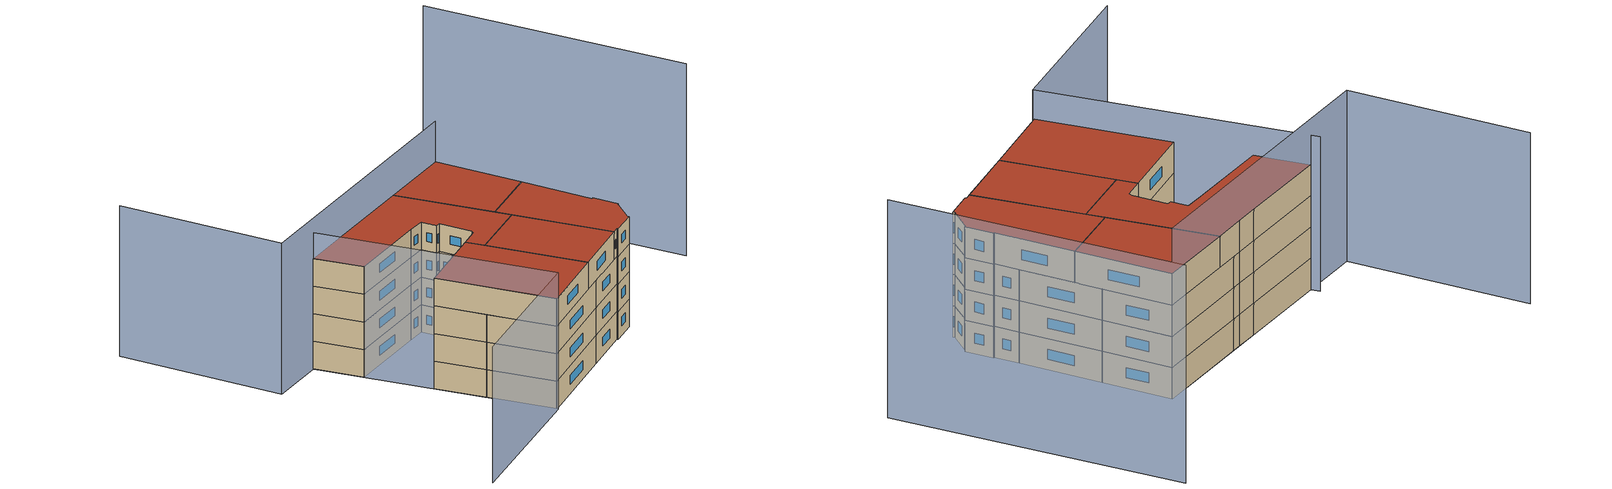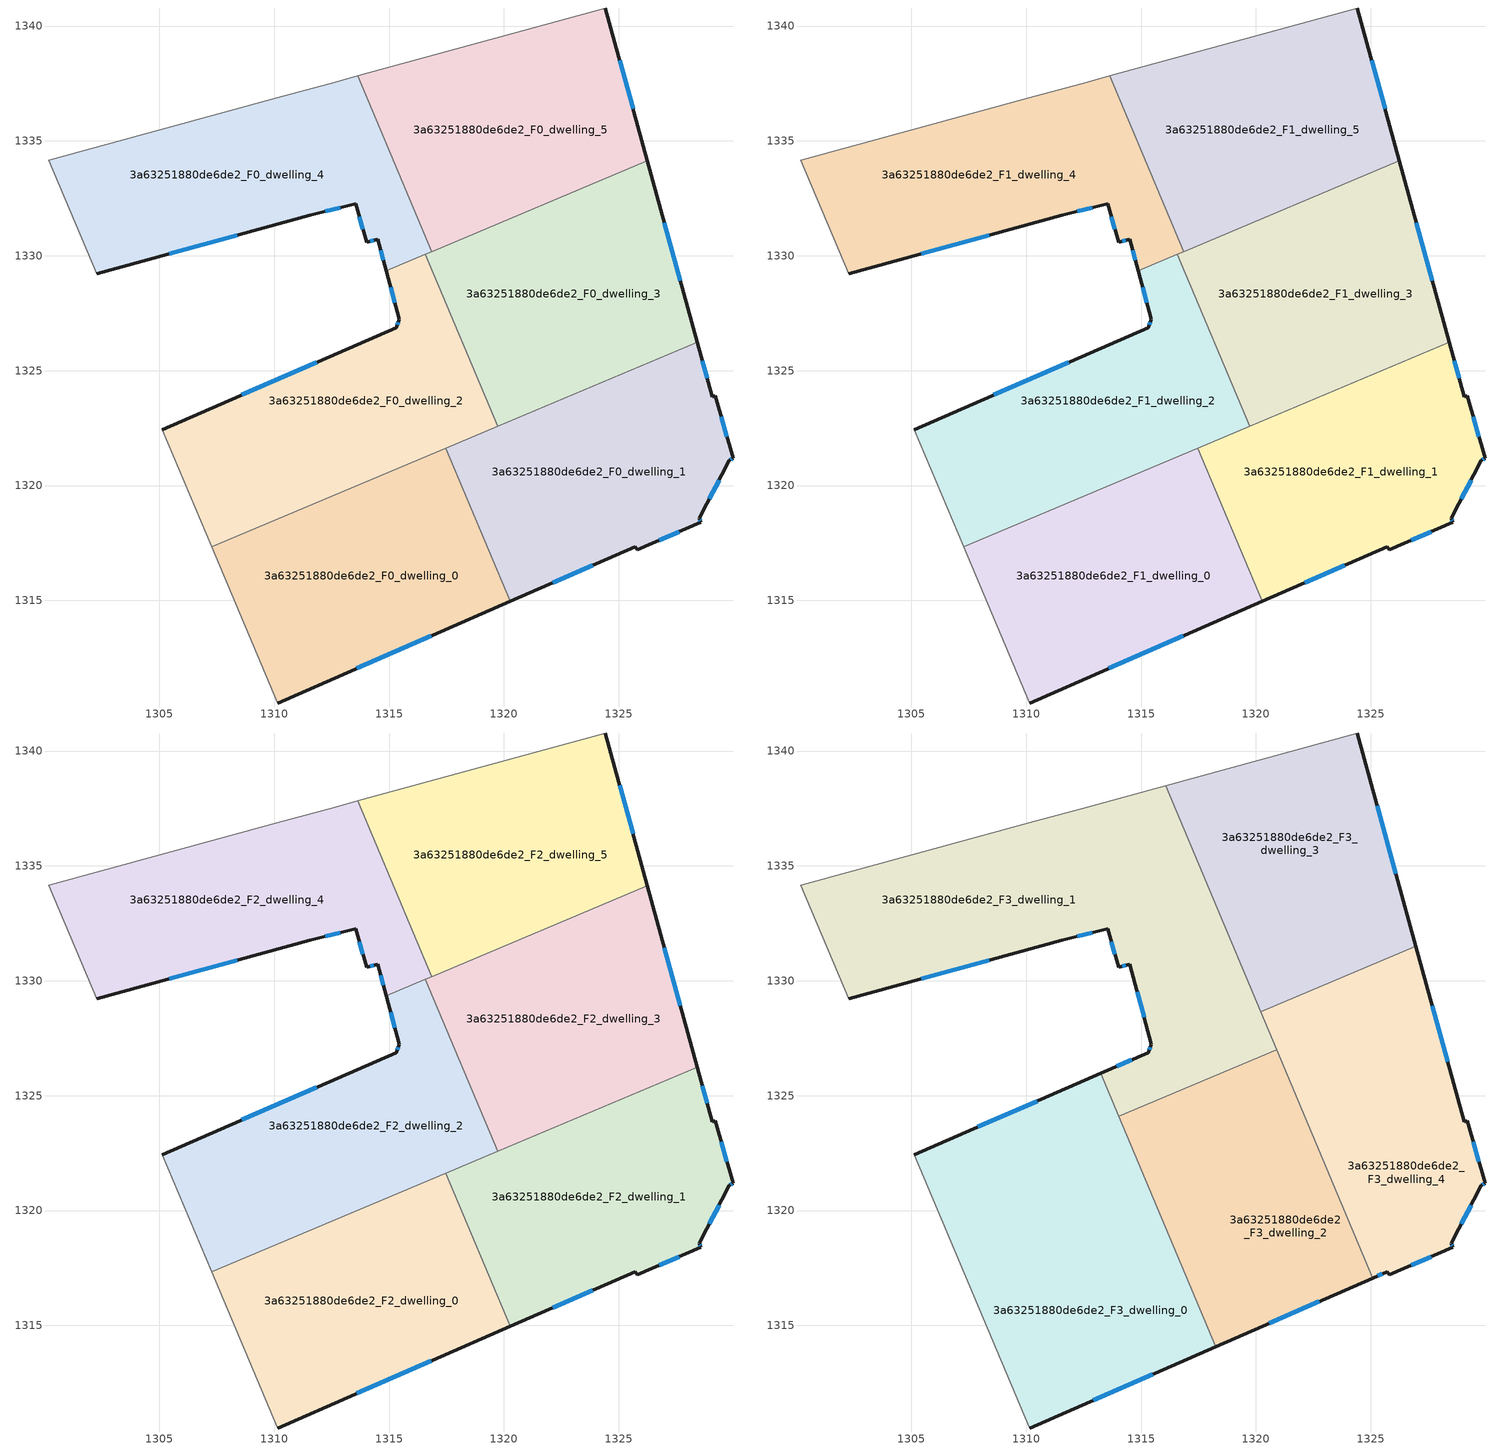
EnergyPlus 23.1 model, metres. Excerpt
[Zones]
3a63251880de6de2_F0_dwelling_0
 floor ground (EU_floor_Construction): 1317.46,1321.62 1320.27,1314.96 1310.15,1310.53 1310.12,1310.57 1307.28,1317.33 z0
 wall outside (EU_wall_Construction): 1310.15,1310.53 1320.27,1314.96 z0:3
 wall to 3a63251880de6de2_F0_dwelling_1 (EU_wall_Construction): 1320.27,1314.96 1317.46,1321.62 z0:3
 wall adiabatic (EU_wall_Construction): 1307.28,1317.33 1310.12,1310.57 1310.15,1310.53 z0:3
 wall to 3a63251880de6de2_F0_dwelling_2 (EU_wall_Construction): 1317.46,1321.62 1307.28,1317.33 z0:3
 window (EU_Window_Construction): 1313.59,1312.04 1316.83,1313.45 z1.02:1.98
3a63251880de6de2_F0_dwelling_1
 floor ground (EU_floor_Construction): 1328.41,1326.23 1329.06,1323.87 1329.19,1323.91 1329.97,1321.19 1329.81,1321.09 1328.5,1318.57 1328.57,1318.4 1325.81,1317.21 1325.71,1317.33 1320.27,1314.96 1317.46,1321.62 z0
 wall outside (EU_wall_Construction): 1320.27,1314.96 1325.71,1317.33 1325.81,1317.21 1328.57,1318.4 1328.5,1318.57 1329.81,1321.09 1329.97,1321.19 1329.19,1323.91 1329.06,1323.87 1328.41,1326.23 z0:3
 wall to 3a63251880de6de2_F0_dwelling_3 (EU_wall_Construction): 1328.41,1326.23 1319.73,1322.58 z0:3
 wall to 3a63251880de6de2_F0_dwelling_2 (EU_wall_Construction): 1319.73,1322.58 1317.46,1321.62 z0:3
 window (EU_Window_Construction): 1328.55,1318.46 1328.52,1318.52 / 1326.75,1317.62 1327.63,1318 / 1322.12,1315.76 1323.86,1316.52 / 1328.84,1324.67 1328.63,1325.43 / 1329.71,1322.12 1329.46,1322.99 / 1329.87,1321.13 1329.92,1321.16 / 1328.95,1319.43 1329.36,1320.24 z1.02:1.98
3a63251880de6de2_F0_dwelling_2
 floor ground (EU_floor_Construction): 1316.58,1330.06 1319.73,1322.58 1307.28,1317.33 1305.13,1322.44 1315.3,1326.86 1315.45,1327.23 1314.88,1329.34 z0
 wall outside (EU_wall_Construction): 1314.88,1329.34 1315.45,1327.23 1315.3,1326.86 1305.13,1322.44 z0:3
 wall to 3a63251880de6de2_F0_dwelling_3 (EU_wall_Construction): 1319.73,1322.58 1316.58,1330.06 z0:3
 wall adiabatic (EU_wall_Construction): 1305.13,1322.44 1307.28,1317.33 z0:3
 wall to 3a63251880de6de2_F0_dwelling_4 (EU_wall_Construction): 1316.58,1330.06 1314.88,1329.34 z0:3
 window (EU_Window_Construction): 1311.84,1325.36 1308.59,1323.94 / 1315.4,1327.1 1315.35,1326.99 / 1315.07,1328.62 1315.25,1327.95 z1.02:1.98
3a63251880de6de2_F0_dwelling_3
 floor ground (EU_floor_Construction): 1326.24,1334.13 1328.41,1326.23 1319.73,1322.58 1316.58,1330.06 z0
 wall outside (EU_wall_Construction): 1328.41,1326.23 1326.24,1334.13 z0:3
 wall to 3a63251880de6de2_F0_dwelling_5 (EU_wall_Construction): 1326.24,1334.13 1316.86,1330.18 z0:3
 wall to 3a63251880de6de2_F0_dwelling_4 (EU_wall_Construction): 1316.86,1330.18 1316.58,1330.06 z0:3
 window (EU_Window_Construction): 1327.67,1328.92 1326.98,1331.44 z1.02:1.98
3a63251880de6de2_F0_dwelling_4
 floor ground (EU_floor_Construction): 1313.64,1337.83 1316.86,1330.18 1314.88,1329.34 1314.51,1330.72 1314.02,1330.59 1313.55,1332.27 1311.54,1331.76 1302.26,1329.23 1300.19,1334.15 1310.14,1336.87 1312.66,1337.56 z0
 wall outside (EU_wall_Construction): 1302.26,1329.23 1311.54,1331.76 1313.55,1332.27 1314.02,1330.59 1314.51,1330.72 1314.88,1329.34 z0:3
 wall adiabatic (EU_wall_Construction): 1313.64,1337.83 1312.66,1337.56 1310.14,1336.87 1300.19,1334.15 1302.26,1329.23 z0:3
 wall to 3a63251880de6de2_F0_dwelling_5 (EU_wall_Construction): 1316.86,1330.18 1313.64,1337.83 z0:3
 window (EU_Window_Construction): 1305.42,1330.09 1308.38,1330.9 / 1314.63,1330.25 1314.75,1329.81 / 1314.19,1330.64 1314.34,1330.68 / 1313.71,1331.7 1313.86,1331.16 / 1312.22,1331.93 1312.87,1332.1 z1.02:1.98
3a63251880de6de2_F0_dwelling_5
 floor ground (EU_floor_Construction): 1324.41,1340.79 1326.24,1334.13 1316.86,1330.18 1313.64,1337.83 z0
 wall outside (EU_wall_Construction): 1326.24,1334.13 1324.41,1340.79 z0:3
 wall adiabatic (EU_wall_Construction): 1324.41,1340.79 1313.64,1337.83 z0:3
 window (EU_Window_Construction): 1325.62,1336.39 1325.04,1338.52 z1.02:1.98
3a63251880de6de2_F1_dwelling_0
 floor to 3a63251880de6de2_F0_dwelling_0 (EU_floor_Construction): 1317.46,1321.62 1320.27,1314.96 1310.15,1310.53 1310.12,1310.57 1307.28,1317.33 z3
 wall outside (EU_wall_Construction): 1310.15,1310.53 1320.27,1314.96 z3:6
 wall to 3a63251880de6de2_F1_dwelling_1 (EU_wall_Construction): 1320.27,1314.96 1317.46,1321.62 z3:6
 wall adiabatic (EU_wall_Construction): 1307.28,1317.33 1310.12,1310.57 1310.15,1310.53 z3:6
 wall to 3a63251880de6de2_F1_dwelling_2 (EU_wall_Construction): 1317.46,1321.62 1307.28,1317.33 z3:6
 window (EU_Window_Construction): 1313.59,1312.04 1316.83,1313.45 z4.02:4.98
3a63251880de6de2_F1_dwelling_1
 floor to 3a63251880de6de2_F0_dwelling_1 (EU_floor_Construction): 1328.41,1326.23 1329.06,1323.87 1329.19,1323.91 1329.97,1321.19 1329.81,1321.09 1328.5,1318.57 1328.57,1318.4 1325.81,1317.21 1325.71,1317.33 1320.27,1314.96 1317.46,1321.62 z3
 wall outside (EU_wall_Construction): 1320.27,1314.96 1325.71,1317.33 1325.81,1317.21 1328.57,1318.4 1328.5,1318.57 1329.81,1321.09 1329.97,1321.19 1329.19,1323.91 1329.06,1323.87 1328.41,1326.23 z3:6
 wall to 3a63251880de6de2_F1_dwelling_3 (EU_wall_Construction): 1328.41,1326.23 1319.73,1322.58 z3:6
 wall to 3a63251880de6de2_F1_dwelling_2 (EU_wall_Construction): 1319.73,1322.58 1317.46,1321.62 z3:6
 window (EU_Window_Construction): 1328.55,1318.46 1328.52,1318.52 / 1326.75,1317.62 1327.63,1318 / 1322.12,1315.76 1323.86,1316.52 / 1328.84,1324.67 1328.63,1325.43 / 1329.71,1322.12 1329.46,1322.99 / 1329.87,1321.13 1329.92,1321.16 / 1328.95,1319.43 1329.36,1320.24 z4.02:4.98
3a63251880de6de2_F1_dwelling_2
 floor to 3a63251880de6de2_F0_dwelling_2 (EU_floor_Construction): 1316.58,1330.06 1319.73,1322.58 1307.28,1317.33 1305.13,1322.44 1315.3,1326.86 1315.45,1327.23 1314.88,1329.34 z3
 wall outside (EU_wall_Construction): 1314.88,1329.34 1315.45,1327.23 1315.3,1326.86 1305.13,1322.44 z3:6
 wall to 3a63251880de6de2_F1_dwelling_3 (EU_wall_Construction): 1319.73,1322.58 1316.58,1330.06 z3:6
 wall adiabatic (EU_wall_Construction): 1305.13,1322.44 1307.28,1317.33 z3:6
 wall to 3a63251880de6de2_F1_dwelling_4 (EU_wall_Construction): 1316.58,1330.06 1314.88,1329.34 z3:6
 window (EU_Window_Construction): 1311.84,1325.36 1308.59,1323.94 / 1315.4,1327.1 1315.35,1326.99 / 1315.07,1328.62 1315.25,1327.95 z4.02:4.98
3a63251880de6de2_F1_dwelling_3
 floor to 3a63251880de6de2_F0_dwelling_3 (EU_floor_Construction): 1326.24,1334.13 1328.41,1326.23 1319.73,1322.58 1316.58,1330.06 z3
 wall outside (EU_wall_Construction): 1328.41,1326.23 1326.24,1334.13 z3:6
 wall to 3a63251880de6de2_F1_dwelling_5 (EU_wall_Construction): 1326.24,1334.13 1316.86,1330.18 z3:6
 wall to 3a63251880de6de2_F1_dwelling_4 (EU_wall_Construction): 1316.86,1330.18 1316.58,1330.06 z3:6
 window (EU_Window_Construction): 1327.67,1328.92 1326.98,1331.44 z4.02:4.98
3a63251880de6de2_F1_dwelling_4
 floor to 3a63251880de6de2_F0_dwelling_4 (EU_floor_Construction): 1313.64,1337.83 1316.86,1330.18 1314.88,1329.34 1314.51,1330.72 1314.02,1330.59 1313.55,1332.27 1311.54,1331.76 1302.26,1329.23 1300.19,1334.15 1310.14,1336.87 1312.66,1337.56 z3
 wall outside (EU_wall_Construction): 1302.26,1329.23 1311.54,1331.76 1313.55,1332.27 1314.02,1330.59 1314.51,1330.72 1314.88,1329.34 z3:6
 wall adiabatic (EU_wall_Construction): 1313.64,1337.83 1312.66,1337.56 1310.14,1336.87 1300.19,1334.15 1302.26,1329.23 z3:6
 wall to 3a63251880de6de2_F1_dwelling_5 (EU_wall_Construction): 1316.86,1330.18 1313.64,1337.83 z3:6
 window (EU_Window_Construction): 1305.42,1330.09 1308.38,1330.9 / 1314.63,1330.25 1314.75,1329.81 / 1314.19,1330.64 1314.34,1330.68 / 1313.71,1331.7 1313.86,1331.16 / 1312.22,1331.93 1312.87,1332.1 z4.02:4.98
3a63251880de6de2_F1_dwelling_5
 floor to 3a63251880de6de2_F0_dwelling_5 (EU_floor_Construction): 1324.41,1340.79 1326.24,1334.13 1316.86,1330.18 1313.64,1337.83 z3
 wall outside (EU_wall_Construction): 1326.24,1334.13 1324.41,1340.79 z3:6
 wall adiabatic (EU_wall_Construction): 1324.41,1340.79 1313.64,1337.83 z3:6
 window (EU_Window_Construction): 1325.62,1336.39 1325.04,1338.52 z4.02:4.98
3a63251880de6de2_F2_dwelling_0
 floor to 3a63251880de6de2_F1_dwelling_0 (EU_floor_Construction): 1317.46,1321.62 1320.27,1314.96 1310.15,1310.53 1310.12,1310.57 1307.28,1317.33 z6
 wall outside (EU_wall_Construction): 1310.15,1310.53 1320.27,1314.96 z6:9
 wall to 3a63251880de6de2_F2_dwelling_1 (EU_wall_Construction): 1320.27,1314.96 1317.46,1321.62 z6:9
 wall adiabatic (EU_wall_Construction): 1307.28,1317.33 1310.12,1310.57 1310.15,1310.53 z6:9
 wall to 3a63251880de6de2_F2_dwelling_2 (EU_wall_Construction): 1317.46,1321.62 1307.28,1317.33 z6:9
 window (EU_Window_Construction): 1313.59,1312.04 1316.83,1313.45 z7.02:7.98
3a63251880de6de2_F2_dwelling_1
 floor to 3a63251880de6de2_F1_dwelling_1 (EU_floor_Construction): 1328.41,1326.23 1329.06,1323.87 1329.19,1323.91 1329.97,1321.19 1329.81,1321.09 1328.5,1318.57 1328.57,1318.4 1325.81,1317.21 1325.71,1317.33 1320.27,1314.96 1317.46,1321.62 z6
 wall outside (EU_wall_Construction): 1320.27,1314.96 1325.71,1317.33 1325.81,1317.21 1328.57,1318.4 1328.5,1318.57 1329.81,1321.09 1329.97,1321.19 1329.19,1323.91 1329.06,1323.87 1328.41,1326.23 z6:9
 wall to 3a63251880de6de2_F2_dwelling_3 (EU_wall_Construction): 1328.41,1326.23 1319.73,1322.58 z6:9
 wall to 3a63251880de6de2_F2_dwelling_2 (EU_wall_Construction): 1319.73,1322.58 1317.46,1321.62 z6:9
 window (EU_Window_Construction): 1328.55,1318.46 1328.52,1318.52 / 1326.75,1317.62 1327.63,1318 / 1322.12,1315.76 1323.86,1316.52 / 1328.84,1324.67 1328.63,1325.43 / 1329.71,1322.12 1329.46,1322.99 / 1329.87,1321.13 1329.92,1321.16 / 1328.95,1319.43 1329.36,1320.24 z7.02:7.98
3a63251880de6de2_F2_dwelling_2
 floor to 3a63251880de6de2_F1_dwelling_2 (EU_floor_Construction): 1316.58,1330.06 1319.73,1322.58 1307.28,1317.33 1305.13,1322.44 1315.3,1326.86 1315.45,1327.23 1314.88,1329.34 z6
 wall outside (EU_wall_Construction): 1314.88,1329.34 1315.45,1327.23 1315.3,1326.86 1305.13,1322.44 z6:9
 wall to 3a63251880de6de2_F2_dwelling_3 (EU_wall_Construction): 1319.73,1322.58 1316.58,1330.06 z6:9
 wall adiabatic (EU_wall_Construction): 1305.13,1322.44 1307.28,1317.33 z6:9
 wall to 3a63251880de6de2_F2_dwelling_4 (EU_wall_Construction): 1316.58,1330.06 1314.88,1329.34 z6:9
 window (EU_Window_Construction): 1311.84,1325.36 1308.59,1323.94 / 1315.4,1327.1 1315.35,1326.99 / 1315.07,1328.62 1315.25,1327.95 z7.02:7.98
3a63251880de6de2_F2_dwelling_3
 floor to 3a63251880de6de2_F1_dwelling_3 (EU_floor_Construction): 1326.24,1334.13 1328.41,1326.23 1319.73,1322.58 1316.58,1330.06 z6
 wall outside (EU_wall_Construction): 1328.41,1326.23 1326.24,1334.13 z6:9
 wall to 3a63251880de6de2_F2_dwelling_5 (EU_wall_Construction): 1326.24,1334.13 1316.86,1330.18 z6:9
 wall to 3a63251880de6de2_F2_dwelling_4 (EU_wall_Construction): 1316.86,1330.18 1316.58,1330.06 z6:9
 window (EU_Window_Construction): 1327.67,1328.92 1326.98,1331.44 z7.02:7.98
3a63251880de6de2_F2_dwelling_4
 floor to 3a63251880de6de2_F1_dwelling_4 (EU_floor_Construction): 1313.64,1337.83 1316.86,1330.18 1314.88,1329.34 1314.51,1330.72 1314.02,1330.59 1313.55,1332.27 1311.54,1331.76 1302.26,1329.23 1300.19,1334.15 1310.14,1336.87 1312.66,1337.56 z6
 wall outside (EU_wall_Construction): 1302.26,1329.23 1311.54,1331.76 1313.55,1332.27 1314.02,1330.59 1314.51,1330.72 1314.88,1329.34 z6:9
 wall adiabatic (EU_wall_Construction): 1313.64,1337.83 1312.66,1337.56 1310.14,1336.87 1300.19,1334.15 1302.26,1329.23 z6:9
 wall to 3a63251880de6de2_F2_dwelling_5 (EU_wall_Construction): 1316.86,1330.18 1313.64,1337.83 z6:9
 window (EU_Window_Construction): 1305.42,1330.09 1308.38,1330.9 / 1314.63,1330.25 1314.75,1329.81 / 1314.19,1330.64 1314.34,1330.68 / 1313.71,1331.7 1313.86,1331.16 / 1312.22,1331.93 1312.87,1332.1 z7.02:7.98
3a63251880de6de2_F2_dwelling_5
 floor to 3a63251880de6de2_F1_dwelling_5 (EU_floor_Construction): 1324.41,1340.79 1326.24,1334.13 1316.86,1330.18 1313.64,1337.83 z6
 wall outside (EU_wall_Construction): 1326.24,1334.13 1324.41,1340.79 z6:9
 wall adiabatic (EU_wall_Construction): 1324.41,1340.79 1313.64,1337.83 z6:9
 window (EU_Window_Construction): 1325.62,1336.39 1325.04,1338.52 z7.02:7.98
3a63251880de6de2_F3_dwelling_0
 floor to 3a63251880de6de2_F2_dwelling_0 (EU_floor_Construction): 1315.43,1320.77 1318.25,1314.07 1310.15,1310.53 1310.12,1310.57 1307.28,1317.33 z9
 floor to 3a63251880de6de2_F2_dwelling_2 (EU_floor_Construction): 1313.24,1325.97 1315.43,1320.77 1307.28,1317.33 1305.13,1322.44 z9
 wall outside (EU_wall_Construction): 1310.15,1310.53 1318.25,1314.07 / 1313.24,1325.97 1305.13,1322.44 z9:12
 wall adiabatic (EU_wall_Construction): 1305.13,1322.44 1310.12,1310.57 1310.15,1310.53 z9:12
 wall to 3a63251880de6de2_F3_dwelling_2 (EU_wall_Construction): 1318.25,1314.07 1314.03,1324.1 z9:12
 wall to 3a63251880de6de2_F3_dwelling_1 (EU_wall_Construction): 1314.03,1324.1 1313.24,1325.97 z9:12
 window (EU_Window_Construction): 1312.91,1311.74 1315.5,1312.87 / 1310.48,1324.77 1307.89,1323.64 z10.02:10.98
 roof outside (EU_roof_Construction): 1318.25,1314.07 1313.24,1325.97 1305.13,1322.44 1310.12,1310.57 1310.15,1310.53 z12
3a63251880de6de2_F3_dwelling_1
 floor to 3a63251880de6de2_F2_dwelling_4 (EU_floor_Construction): 1313.64,1337.83 1316.86,1330.18 1314.88,1329.34 1314.51,1330.72 1314.02,1330.59 1313.55,1332.27 1311.54,1331.76 1302.26,1329.23 1300.19,1334.15 1310.14,1336.87 1312.66,1337.56 z9
 floor to 3a63251880de6de2_F2_dwelling_5 (EU_floor_Construction): 1316.06,1338.49 1319.16,1331.14 1316.86,1330.18 1313.64,1337.83 z9
 floor to 3a63251880de6de2_F2_dwelling_2 (EU_floor_Construction): 1316.58,1330.06 1318.32,1325.91 1314.03,1324.1 1313.24,1325.97 1315.3,1326.86 1315.45,1327.23 1314.88,1329.34 z9
 floor to 3a63251880de6de2_F2_dwelling_3 (EU_floor_Construction): 1319.16,1331.14 1320.9,1327 1318.32,1325.91 1316.58,1330.06 z9
 wall outside (EU_wall_Construction): 1302.26,1329.23 1311.54,1331.76 1313.55,1332.27 1314.02,1330.59 1314.51,1330.72 1315.45,1327.23 1315.3,1326.86 1313.24,1325.97 z9:12
 wall adiabatic (EU_wall_Construction): 1316.06,1338.49 1312.66,1337.56 1310.14,1336.87 1300.19,1334.15 1302.26,1329.23 z9:12
 wall to 3a63251880de6de2_F3_dwelling_2 (EU_wall_Construction): 1314.03,1324.1 1320.9,1327 z9:12
 wall to 3a63251880de6de2_F3_dwelling_3 (EU_wall_Construction): 1320.2,1328.66 1316.06,1338.49 z9:12
 wall to 3a63251880de6de2_F3_dwelling_4 (EU_wall_Construction): 1320.9,1327 1320.2,1328.66 z9:12
 window (EU_Window_Construction): 1314.6,1326.56 1313.94,1326.27 / 1315.4,1327.1 1315.35,1326.99 / 1314.83,1329.53 1315.13,1328.42 / 1314.19,1330.64 1314.34,1330.68 / 1313.71,1331.7 1313.86,1331.16 / 1312.22,1331.93 1312.87,1332.1 / 1305.42,1330.09 1308.38,1330.9 z10.02:10.98
 roof outside (EU_roof_Construction): 1320.9,1327 1316.06,1338.49 1312.66,1337.56 1310.14,1336.87 1300.19,1334.15 1302.26,1329.23 1311.54,1331.76 1313.55,1332.27 1314.02,1330.59 1314.51,1330.72 1315.45,1327.23 1315.3,1326.86 1313.24,1325.97 1314.03,1324.1 z12
3a63251880de6de2_F3_dwelling_2
 floor to 3a63251880de6de2_F2_dwelling_2 (EU_floor_Construction): 1318.32,1325.91 1319.73,1322.58 1315.43,1320.77 1314.03,1324.1 z9
 floor to 3a63251880de6de2_F2_dwelling_0 (EU_floor_Construction): 1317.46,1321.62 1320.27,1314.96 1318.25,1314.07 1315.43,1320.77 z9
 floor to 3a63251880de6de2_F2_dwelling_1 (EU_floor_Construction): 1322.31,1323.66 1325.09,1317.06 1320.27,1314.96 1317.46,1321.62 z9
 floor to 3a63251880de6de2_F2_dwelling_3 (EU_floor_Construction): 1320.9,1327 1322.31,1323.66 1319.73,1322.58 1318.32,1325.91 z9
 wall outside (EU_wall_Construction): 1318.25,1314.07 1325.09,1317.06 z9:12
 wall to 3a63251880de6de2_F3_dwelling_4 (EU_wall_Construction): 1325.09,1317.06 1320.9,1327 z9:12
 window (EU_Window_Construction): 1320.58,1315.09 1322.76,1316.04 z10.02:10.98
 roof outside (EU_roof_Construction): 1325.09,1317.06 1320.9,1327 1314.03,1324.1 1318.25,1314.07 z12
3a63251880de6de2_F3_dwelling_3
 floor to 3a63251880de6de2_F2_dwelling_3 (EU_floor_Construction): 1326.24,1334.13 1326.96,1331.51 1320.2,1328.66 1319.16,1331.14 z9
 floor to 3a63251880de6de2_F2_dwelling_5 (EU_floor_Construction): 1324.41,1340.79 1326.24,1334.13 1319.16,1331.14 1316.06,1338.49 z9
 wall outside (EU_wall_Construction): 1326.96,1331.51 1324.41,1340.79 z9:12
 wall to 3a63251880de6de2_F3_dwelling_4 (EU_wall_Construction): 1320.2,1328.66 1326.96,1331.51 z9:12
 wall adiabatic (EU_wall_Construction): 1324.41,1340.79 1316.06,1338.49 z9:12
 window (EU_Window_Construction): 1326.1,1334.66 1325.28,1337.63 z10.02:10.98
 roof outside (EU_roof_Construction): 1326.96,1331.51 1324.41,1340.79 1316.06,1338.49 1320.2,1328.66 z12
3a63251880de6de2_F3_dwelling_4
 floor to 3a63251880de6de2_F2_dwelling_1 (EU_floor_Construction): 1328.41,1326.23 1329.06,1323.87 1329.19,1323.91 1329.97,1321.19 1329.81,1321.09 1328.5,1318.57 1328.57,1318.4 1325.81,1317.21 1325.71,1317.33 1325.09,1317.06 1322.31,1323.66 z9
 floor to 3a63251880de6de2_F2_dwelling_3 (EU_floor_Construction): 1326.96,1331.51 1328.41,1326.23 1322.31,1323.66 1320.2,1328.66 z9
 wall outside (EU_wall_Construction): 1325.09,1317.06 1325.71,1317.33 1325.81,1317.21 1328.57,1318.4 1328.5,1318.57 1329.81,1321.09 1329.97,1321.19 1329.19,1323.91 1329.06,1323.87 1326.96,1331.51 z9:12
 window (EU_Window_Construction): 1328.55,1318.46 1328.52,1318.52 / 1326.75,1317.62 1327.63,1318 / 1325.3,1317.15 1325.5,1317.24 / 1328.35,1326.47 1327.68,1328.91 / 1329.71,1322.12 1329.46,1322.99 / 1329.87,1321.13 1329.92,1321.16 / 1328.95,1319.43 1329.36,1320.24 z10.02:10.98
 roof outside (EU_roof_Construction): 1328.57,1318.4 1328.5,1318.57 1329.81,1321.09 1329.97,1321.19 1329.19,1323.91 1329.06,1323.87 1326.96,1331.51 1320.2,1328.66 1325.09,1317.06 1325.71,1317.33 1325.81,1317.21 z12
shading: 1299.82,1334.96 1310.22,1310.41 / 1310.22,1310.41 1293.58,1303.35 z0:14.8; 1344.17,1325.58 1335.82,1353.35 z0:20.9; 1324.42,1340.78 1293.87,1332.41 / 1293.87,1332.41 1289.1,1349.84 z0:16.4
[Building]
EU S2 Campaign: North Axis=0; Terrain=City; Solar Distribution=FullExterior
[Site:Location]
Vienna: Latitude=48; Longitude=16.5; Time Zone=1; Elevation=183
[SizingPeriod:WeatherFileDays]
AnnualSizingPeriod: Begin Month=1; Begin Day of Month=1; End Month=12; End Day of Month=31; Day of Week for Start Day=Monday; Use Weather File Daylight Saving Period=No; Use Weather File Rain and Snow Indicators=No
[MATERIAL]
EU_InternalMass_Material: Roughness=MediumRough; Thickness=0.1; Conductivity=1; Density=1800; Specific Heat=900; Thermal Absorptance=0.9; Solar Absorptance=0.7; Visible Absorptance=0.7
[MATERIAL:NOMASS] Roughness=MediumRough; Thermal Absorptance=0.9; Solar Absorptance=0.7; Visible Absorptance=0.7
Name | Thermal Resistance
EU_wall_NoMass | 0.942466
EU_roof_NoMass | 0.551687
EU_floor_NoMass | 0.66527
[WINDOWMATERIAL:SIMPLEGLAZINGSYSTEM]
EU_Window_SimpleGlazing: UFactor=2.03367; Solar Heat Gain Coefficient=0.65; Visible Transmittance=0.65
[CONSTRUCTION]
EU_wall_Construction: EU_wall_NoMass
EU_roof_Construction: EU_roof_NoMass
EU_floor_Construction: EU_floor_NoMass
EU_Window_Construction: EU_Window_SimpleGlazing
EU_InternalMass_Construction: EU_InternalMass_Material
[ZONE] Type=1; Multiplier=1; Ceiling Height=autocalculate; Floor Area=autocalculate; Part of Total Floor Area=Yes
Name | Volume
3a63251880de6de2_F0_dwelling_0; 3a63251880de6de2_F1_dwelling_0; 3a63251880de6de2_F2_dwelling_0 | 242.437
3a63251880de6de2_F3_dwelling_0 | 342.867
3a63251880de6de2_F0_dwelling_1; 3a63251880de6de2_F1_dwelling_1; 3a63251880de6de2_F2_dwelling_1 | 242.443
3a63251880de6de2_F3_dwelling_1 | 384.412
3a63251880de6de2_F0_dwelling_2; 3a63251880de6de2_F1_dwelling_2; 3a63251880de6de2_F2_dwelling_2 | 242.432
3a63251880de6de2_F3_dwelling_2 | 242.418
3a63251880de6de2_F0_dwelling_3; 3a63251880de6de2_F1_dwelling_3; 3a63251880de6de2_F2_dwelling_3 | 242.429
3a63251880de6de2_F3_dwelling_3; 3a63251880de6de2_F0_dwelling_4; 3a63251880de6de2_F1_dwelling_4; 3a63251880de6de2_F2_dwelling_4 | 242.425
3a63251880de6de2_F3_dwelling_4 | 242.452
3a63251880de6de2_F0_dwelling_5; 3a63251880de6de2_F1_dwelling_5; 3a63251880de6de2_F2_dwelling_5 | 242.439
[INTERNALMASS] Construction=EU_InternalMass_Construction
Name | Zone or ZoneList | Surface Area
3a63251880de6de2_F0_dwelling_0_EU_InternalMass | 3a63251880de6de2_F0_dwelling_0 | 80.8124
3a63251880de6de2_F0_dwelling_1_EU_InternalMass | 3a63251880de6de2_F0_dwelling_1 | 80.8139
3a63251880de6de2_F0_dwelling_2_EU_InternalMass | 3a63251880de6de2_F0_dwelling_2 | 80.8105
3a63251880de6de2_F0_dwelling_3_EU_InternalMass | 3a63251880de6de2_F0_dwelling_3 | 80.8099
3a63251880de6de2_F0_dwelling_4_EU_InternalMass | 3a63251880de6de2_F0_dwelling_4 | 80.8084
3a63251880de6de2_F0_dwelling_5_EU_InternalMass | 3a63251880de6de2_F0_dwelling_5 | 80.8128
3a63251880de6de2_F1_dwelling_0_EU_InternalMass | 3a63251880de6de2_F1_dwelling_0 | 80.8124
3a63251880de6de2_F1_dwelling_1_EU_InternalMass | 3a63251880de6de2_F1_dwelling_1 | 80.8139
3a63251880de6de2_F1_dwelling_2_EU_InternalMass | 3a63251880de6de2_F1_dwelling_2 | 80.8105
3a63251880de6de2_F1_dwelling_3_EU_InternalMass | 3a63251880de6de2_F1_dwelling_3 | 80.8099
3a63251880de6de2_F1_dwelling_4_EU_InternalMass | 3a63251880de6de2_F1_dwelling_4 | 80.8084
3a63251880de6de2_F1_dwelling_5_EU_InternalMass | 3a63251880de6de2_F1_dwelling_5 | 80.8128
3a63251880de6de2_F2_dwelling_0_EU_InternalMass | 3a63251880de6de2_F2_dwelling_0 | 80.8124
3a63251880de6de2_F2_dwelling_1_EU_InternalMass | 3a63251880de6de2_F2_dwelling_1 | 80.8139
3a63251880de6de2_F2_dwelling_2_EU_InternalMass | 3a63251880de6de2_F2_dwelling_2 | 80.8105
3a63251880de6de2_F2_dwelling_3_EU_InternalMass | 3a63251880de6de2_F2_dwelling_3 | 80.8099
3a63251880de6de2_F2_dwelling_4_EU_InternalMass | 3a63251880de6de2_F2_dwelling_4 | 80.8084
3a63251880de6de2_F2_dwelling_5_EU_InternalMass | 3a63251880de6de2_F2_dwelling_5 | 80.8128
3a63251880de6de2_F3_dwelling_0_EU_InternalMass | 3a63251880de6de2_F3_dwelling_0 | 114.289
3a63251880de6de2_F3_dwelling_1_EU_InternalMass | 3a63251880de6de2_F3_dwelling_1 | 128.135
3a63251880de6de2_F3_dwelling_2_EU_InternalMass | 3a63251880de6de2_F3_dwelling_2 | 80.8059
3a63251880de6de2_F3_dwelling_3_EU_InternalMass | 3a63251880de6de2_F3_dwelling_3 | 80.8086
3a63251880de6de2_F3_dwelling_4_EU_InternalMass | 3a63251880de6de2_F3_dwelling_4 | 80.817
[OTHEREQUIPMENT] Fuel Type=Electricity; Design Level Calculation Method=Watts/Area; Power per Zone Floor Area=1; Fraction Latent=0; Fraction Radiant=0; Fraction Lost=0; Carbon Dioxide Generation Rate=0; EndUse Subcategory=EU_Step8_InternalGains
Name | Zone or ZoneList or Space or SpaceList | Schedule
EU_Step8_InternalGain_3a63251880de6de2_F0_dwelling_0_f000 | 3a63251880de6de2_F0_dwelling_0 | EU_Step8_GainSchedule_3a63251880de6de2_F0_dwelling_0_f000
EU_Step8_InternalGain_3a63251880de6de2_F0_dwelling_1_f000 | 3a63251880de6de2_F0_dwelling_1 | EU_Step8_GainSchedule_3a63251880de6de2_F0_dwelling_1_f000
EU_Step8_InternalGain_3a63251880de6de2_F0_dwelling_2_f000 | 3a63251880de6de2_F0_dwelling_2 | EU_Step8_GainSchedule_3a63251880de6de2_F0_dwelling_2_f000
EU_Step8_InternalGain_3a63251880de6de2_F0_dwelling_3_f000 | 3a63251880de6de2_F0_dwelling_3 | EU_Step8_GainSchedule_3a63251880de6de2_F0_dwelling_3_f000
EU_Step8_InternalGain_3a63251880de6de2_F0_dwelling_4_f000 | 3a63251880de6de2_F0_dwelling_4 | EU_Step8_GainSchedule_3a63251880de6de2_F0_dwelling_4_f000
EU_Step8_InternalGain_3a63251880de6de2_F0_dwelling_5_f000 | 3a63251880de6de2_F0_dwelling_5 | EU_Step8_GainSchedule_3a63251880de6de2_F0_dwelling_5_f000
EU_Step8_InternalGain_3a63251880de6de2_F1_dwelling_0_f000 | 3a63251880de6de2_F1_dwelling_0 | EU_Step8_GainSchedule_3a63251880de6de2_F1_dwelling_0_f000
EU_Step8_InternalGain_3a63251880de6de2_F1_dwelling_1_f000 | 3a63251880de6de2_F1_dwelling_1 | EU_Step8_GainSchedule_3a63251880de6de2_F1_dwelling_1_f000
EU_Step8_InternalGain_3a63251880de6de2_F1_dwelling_2_f000 | 3a63251880de6de2_F1_dwelling_2 | EU_Step8_GainSchedule_3a63251880de6de2_F1_dwelling_2_f000
EU_Step8_InternalGain_3a63251880de6de2_F1_dwelling_3_f000 | 3a63251880de6de2_F1_dwelling_3 | EU_Step8_GainSchedule_3a63251880de6de2_F1_dwelling_3_f000
EU_Step8_InternalGain_3a63251880de6de2_F1_dwelling_4_f000 | 3a63251880de6de2_F1_dwelling_4 | EU_Step8_GainSchedule_3a63251880de6de2_F1_dwelling_4_f000
EU_Step8_InternalGain_3a63251880de6de2_F1_dwelling_5_f000 | 3a63251880de6de2_F1_dwelling_5 | EU_Step8_GainSchedule_3a63251880de6de2_F1_dwelling_5_f000
EU_Step8_InternalGain_3a63251880de6de2_F2_dwelling_0_f000 | 3a63251880de6de2_F2_dwelling_0 | EU_Step8_GainSchedule_3a63251880de6de2_F2_dwelling_0_f000
EU_Step8_InternalGain_3a63251880de6de2_F2_dwelling_1_f000 | 3a63251880de6de2_F2_dwelling_1 | EU_Step8_GainSchedule_3a63251880de6de2_F2_dwelling_1_f000
EU_Step8_InternalGain_3a63251880de6de2_F2_dwelling_2_f000 | 3a63251880de6de2_F2_dwelling_2 | EU_Step8_GainSchedule_3a63251880de6de2_F2_dwelling_2_f000
EU_Step8_InternalGain_3a63251880de6de2_F2_dwelling_3_f000 | 3a63251880de6de2_F2_dwelling_3 | EU_Step8_GainSchedule_3a63251880de6de2_F2_dwelling_3_f000
EU_Step8_InternalGain_3a63251880de6de2_F2_dwelling_4_f000 | 3a63251880de6de2_F2_dwelling_4 | EU_Step8_GainSchedule_3a63251880de6de2_F2_dwelling_4_f000
EU_Step8_InternalGain_3a63251880de6de2_F2_dwelling_5_f000 | 3a63251880de6de2_F2_dwelling_5 | EU_Step8_GainSchedule_3a63251880de6de2_F2_dwelling_5_f000
EU_Step8_InternalGain_3a63251880de6de2_F3_dwelling_0_f000 | 3a63251880de6de2_F3_dwelling_0 | EU_Step8_GainSchedule_3a63251880de6de2_F3_dwelling_0_f000
EU_Step8_InternalGain_3a63251880de6de2_F3_dwelling_1_f000 | 3a63251880de6de2_F3_dwelling_1 | EU_Step8_GainSchedule_3a63251880de6de2_F3_dwelling_1_f000
EU_Step8_InternalGain_3a63251880de6de2_F3_dwelling_2_f000 | 3a63251880de6de2_F3_dwelling_2 | EU_Step8_GainSchedule_3a63251880de6de2_F3_dwelling_2_f000
EU_Step8_InternalGain_3a63251880de6de2_F3_dwelling_3_f000 | 3a63251880de6de2_F3_dwelling_3 | EU_Step8_GainSchedule_3a63251880de6de2_F3_dwelling_3_f000
EU_Step8_InternalGain_3a63251880de6de2_F3_dwelling_4_f000 | 3a63251880de6de2_F3_dwelling_4 | EU_Step8_GainSchedule_3a63251880de6de2_F3_dwelling_4_f000
[ZONEVENTILATION:DESIGNFLOWRATE] Schedule=EU_AlwaysOn; Design Flow Rate Calculation Method=AirChanges/Hour; Air Changes per Hour=0.530523; Ventilation Type=Natural; Fan Pressure Rise=0; Fan Total Efficiency=1; Constant Term Coefficient=1; Temperature Term Coefficient=0; Velocity Term Coefficient=0; Velocity Squared Term Coefficient=0; Minimum Indoor Temperature=-100; Maximum Indoor Temperature=100; Delta Temperature=-100; Minimum Outdoor Temperature=-100; Maximum Outdoor Temperature=100; Maximum Wind Speed=40
Name | Zone or ZoneList or Space or SpaceList
EU_ConstantAir_3a63251880de6de2_F0_dwelling_0 | 3a63251880de6de2_F0_dwelling_0
EU_ConstantAir_3a63251880de6de2_F0_dwelling_1 | 3a63251880de6de2_F0_dwelling_1
EU_ConstantAir_3a63251880de6de2_F0_dwelling_2 | 3a63251880de6de2_F0_dwelling_2
EU_ConstantAir_3a63251880de6de2_F0_dwelling_3 | 3a63251880de6de2_F0_dwelling_3
EU_ConstantAir_3a63251880de6de2_F0_dwelling_4 | 3a63251880de6de2_F0_dwelling_4
EU_ConstantAir_3a63251880de6de2_F0_dwelling_5 | 3a63251880de6de2_F0_dwelling_5
EU_ConstantAir_3a63251880de6de2_F1_dwelling_0 | 3a63251880de6de2_F1_dwelling_0
EU_ConstantAir_3a63251880de6de2_F1_dwelling_1 | 3a63251880de6de2_F1_dwelling_1
EU_ConstantAir_3a63251880de6de2_F1_dwelling_2 | 3a63251880de6de2_F1_dwelling_2
EU_ConstantAir_3a63251880de6de2_F1_dwelling_3 | 3a63251880de6de2_F1_dwelling_3
EU_ConstantAir_3a63251880de6de2_F1_dwelling_4 | 3a63251880de6de2_F1_dwelling_4
EU_ConstantAir_3a63251880de6de2_F1_dwelling_5 | 3a63251880de6de2_F1_dwelling_5
EU_ConstantAir_3a63251880de6de2_F2_dwelling_0 | 3a63251880de6de2_F2_dwelling_0
EU_ConstantAir_3a63251880de6de2_F2_dwelling_1 | 3a63251880de6de2_F2_dwelling_1
EU_ConstantAir_3a63251880de6de2_F2_dwelling_2 | 3a63251880de6de2_F2_dwelling_2
EU_ConstantAir_3a63251880de6de2_F2_dwelling_3 | 3a63251880de6de2_F2_dwelling_3
EU_ConstantAir_3a63251880de6de2_F2_dwelling_4 | 3a63251880de6de2_F2_dwelling_4
EU_ConstantAir_3a63251880de6de2_F2_dwelling_5 | 3a63251880de6de2_F2_dwelling_5
EU_ConstantAir_3a63251880de6de2_F3_dwelling_0 | 3a63251880de6de2_F3_dwelling_0
EU_ConstantAir_3a63251880de6de2_F3_dwelling_1 | 3a63251880de6de2_F3_dwelling_1
EU_ConstantAir_3a63251880de6de2_F3_dwelling_2 | 3a63251880de6de2_F3_dwelling_2
EU_ConstantAir_3a63251880de6de2_F3_dwelling_3 | 3a63251880de6de2_F3_dwelling_3
EU_ConstantAir_3a63251880de6de2_F3_dwelling_4 | 3a63251880de6de2_F3_dwelling_4
[HVACTEMPLATE:THERMOSTAT] Constant Heating Setpoint=20; Constant Cooling Setpoint=50
EU_HeatOnly_3a63251880de6de2_F0_dwelling_0; EU_HeatOnly_3a63251880de6de2_F0_dwelling_1; EU_HeatOnly_3a63251880de6de2_F0_dwelling_2; EU_HeatOnly_3a63251880de6de2_F0_dwelling_3; EU_HeatOnly_3a63251880de6de2_F0_dwelling_4; EU_HeatOnly_3a63251880de6de2_F0_dwelling_5; EU_HeatOnly_3a63251880de6de2_F1_dwelling_0; EU_HeatOnly_3a63251880de6de2_F1_dwelling_1; EU_HeatOnly_3a63251880de6de2_F1_dwelling_2; EU_HeatOnly_3a63251880de6de2_F1_dwelling_3; EU_HeatOnly_3a63251880de6de2_F1_dwelling_4; EU_HeatOnly_3a63251880de6de2_F1_dwelling_5; EU_HeatOnly_3a63251880de6de2_F2_dwelling_0; EU_HeatOnly_3a63251880de6de2_F2_dwelling_1; EU_HeatOnly_3a63251880de6de2_F2_dwelling_2; EU_HeatOnly_3a63251880de6de2_F2_dwelling_3; EU_HeatOnly_3a63251880de6de2_F2_dwelling_4; EU_HeatOnly_3a63251880de6de2_F2_dwelling_5; EU_HeatOnly_3a63251880de6de2_F3_dwelling_0; EU_HeatOnly_3a63251880de6de2_F3_dwelling_1; EU_HeatOnly_3a63251880de6de2_F3_dwelling_2; EU_HeatOnly_3a63251880de6de2_F3_dwelling_3; EU_HeatOnly_3a63251880de6de2_F3_dwelling_4
[HVACTEMPLATE:ZONE:IDEALLOADSAIRSYSTEM] System Availability Schedule=EU_AlwaysOn; Maximum Heating Supply Air Temperature=50; Minimum Cooling Supply Air Temperature=13; Maximum Heating Supply Air Humidity Ratio=0.0156; Minimum Cooling Supply Air Humidity Ratio=0.0077; Heating Limit=NoLimit; Cooling Limit=NoLimit; Heating Availability Schedule=EU_AlwaysOn; Cooling Availability Schedule=EU_CoolingOff; Dehumidification Control Type=ConstantSensibleHeatRatio; Cooling Sensible Heat Ratio=0.7; Dehumidification Setpoint=60; Humidification Control Type=None; Humidification Setpoint=30; Outdoor Air Method=None; Outdoor Air Flow Rate per Person=0.00944; Outdoor Air Flow Rate per Zone Floor Area=0; Outdoor Air Flow Rate per Zone=0; Demand Controlled Ventilation Type=None; Outdoor Air Economizer Type=NoEconomizer; Heat Recovery Type=None; Sensible Heat Recovery Effectiveness=0.7; Latent Heat Recovery Effectiveness=0.65
Name | Template Thermostat
3a63251880de6de2_F0_dwelling_0 | EU_HeatOnly_3a63251880de6de2_F0_dwelling_0
3a63251880de6de2_F0_dwelling_1 | EU_HeatOnly_3a63251880de6de2_F0_dwelling_1
3a63251880de6de2_F0_dwelling_2 | EU_HeatOnly_3a63251880de6de2_F0_dwelling_2
3a63251880de6de2_F0_dwelling_3 | EU_HeatOnly_3a63251880de6de2_F0_dwelling_3
3a63251880de6de2_F0_dwelling_4 | EU_HeatOnly_3a63251880de6de2_F0_dwelling_4
3a63251880de6de2_F0_dwelling_5 | EU_HeatOnly_3a63251880de6de2_F0_dwelling_5
3a63251880de6de2_F1_dwelling_0 | EU_HeatOnly_3a63251880de6de2_F1_dwelling_0
3a63251880de6de2_F1_dwelling_1 | EU_HeatOnly_3a63251880de6de2_F1_dwelling_1
3a63251880de6de2_F1_dwelling_2 | EU_HeatOnly_3a63251880de6de2_F1_dwelling_2
3a63251880de6de2_F1_dwelling_3 | EU_HeatOnly_3a63251880de6de2_F1_dwelling_3
3a63251880de6de2_F1_dwelling_4 | EU_HeatOnly_3a63251880de6de2_F1_dwelling_4
3a63251880de6de2_F1_dwelling_5 | EU_HeatOnly_3a63251880de6de2_F1_dwelling_5
3a63251880de6de2_F2_dwelling_0 | EU_HeatOnly_3a63251880de6de2_F2_dwelling_0
3a63251880de6de2_F2_dwelling_1 | EU_HeatOnly_3a63251880de6de2_F2_dwelling_1
3a63251880de6de2_F2_dwelling_2 | EU_HeatOnly_3a63251880de6de2_F2_dwelling_2
3a63251880de6de2_F2_dwelling_3 | EU_HeatOnly_3a63251880de6de2_F2_dwelling_3
3a63251880de6de2_F2_dwelling_4 | EU_HeatOnly_3a63251880de6de2_F2_dwelling_4
3a63251880de6de2_F2_dwelling_5 | EU_HeatOnly_3a63251880de6de2_F2_dwelling_5
3a63251880de6de2_F3_dwelling_0 | EU_HeatOnly_3a63251880de6de2_F3_dwelling_0
3a63251880de6de2_F3_dwelling_1 | EU_HeatOnly_3a63251880de6de2_F3_dwelling_1
3a63251880de6de2_F3_dwelling_2 | EU_HeatOnly_3a63251880de6de2_F3_dwelling_2
3a63251880de6de2_F3_dwelling_3 | EU_HeatOnly_3a63251880de6de2_F3_dwelling_3
3a63251880de6de2_F3_dwelling_4 | EU_HeatOnly_3a63251880de6de2_F3_dwelling_4
[SIZING:ZONE] Zone Cooling Design Supply Air Temperature Input Method=SupplyAirTemperature; Zone Cooling Design Supply Air Temperature=13; Zone Heating Design Supply Air Temperature Input Method=SupplyAirTemperature; Zone Heating Design Supply Air Temperature=50; Zone Cooling Design Supply Air Humidity Ratio=0.008; Zone Heating Design Supply Air Humidity Ratio=0.008; Cooling Design Air Flow Method=DesignDay; Cooling Design Air Flow Rate=0; Cooling Minimum Air Flow per Zone Floor Area=0.000762; Cooling Minimum Air Flow=0; Cooling Minimum Air Flow Fraction=0.2; Heating Design Air Flow Method=DesignDay; Heating Design Air Flow Rate=0; Heating Maximum Air Flow per Zone Floor Area=0.002032; Heating Maximum Air Flow=0.141576; Heating Maximum Air Flow Fraction=0.3; Account for Dedicated Outdoor Air System=No; Dedicated Outdoor Air System Control Strategy=NeutralSupplyAir; Dedicated Outdoor Air Low Setpoint Temperature for Design=autosize; Dedicated Outdoor Air High Setpoint Temperature for Design=autosize; Zone Load Sizing Method=Sensible Load Only No Latent Load; Zone Latent Cooling Design Supply Air Humidity Ratio Input Method=HumidityRatioDifference; Zone Cooling Design Supply Air Humidity Ratio Difference=0.005; Zone Latent Heating Design Supply Air Humidity Ratio Input Method=HumidityRatioDifference; Zone Humidification Design Supply Air Humidity Ratio Difference=0.005
3a63251880de6de2_F0_dwelling_0; 3a63251880de6de2_F0_dwelling_1; 3a63251880de6de2_F0_dwelling_2; 3a63251880de6de2_F0_dwelling_3; 3a63251880de6de2_F0_dwelling_4; 3a63251880de6de2_F0_dwelling_5; 3a63251880de6de2_F1_dwelling_0; 3a63251880de6de2_F1_dwelling_1; 3a63251880de6de2_F1_dwelling_2; 3a63251880de6de2_F1_dwelling_3; 3a63251880de6de2_F1_dwelling_4; 3a63251880de6de2_F1_dwelling_5; 3a63251880de6de2_F2_dwelling_0; 3a63251880de6de2_F2_dwelling_1; 3a63251880de6de2_F2_dwelling_2; 3a63251880de6de2_F2_dwelling_3; 3a63251880de6de2_F2_dwelling_4; 3a63251880de6de2_F2_dwelling_5; 3a63251880de6de2_F3_dwelling_0; 3a63251880de6de2_F3_dwelling_1; 3a63251880de6de2_F3_dwelling_2; 3a63251880de6de2_F3_dwelling_3; 3a63251880de6de2_F3_dwelling_4
[SCHEDULE:CONSTANT]
Name | Hourly Value
EU_AlwaysOn | 1
EU_CoolingOff | 0
[SCHEDULE:FILE] Column Number=1; Rows to Skip at Top=0; Number of Hours of Data=8760; Column Separator=Comma; Interpolate to Timestep=No; Minutes per Item=60; Adjust Schedule for Daylight Savings=Yes
Name | File
EU_Step8_GainSchedule_3a63251880de6de2_F0_dwelling_0_f000 | ../../schedules/3a63251880de6de2/3a63251880de6de2_F0_dwelling_0_f000_gain.csv
EU_Step8_GainSchedule_3a63251880de6de2_F0_dwelling_1_f000 | ../../schedules/3a63251880de6de2/3a63251880de6de2_F0_dwelling_1_f000_gain.csv
EU_Step8_GainSchedule_3a63251880de6de2_F0_dwelling_2_f000 | ../../schedules/3a63251880de6de2/3a63251880de6de2_F0_dwelling_2_f000_gain.csv
EU_Step8_GainSchedule_3a63251880de6de2_F0_dwelling_3_f000 | ../../schedules/3a63251880de6de2/3a63251880de6de2_F0_dwelling_3_f000_gain.csv
EU_Step8_GainSchedule_3a63251880de6de2_F0_dwelling_4_f000 | ../../schedules/3a63251880de6de2/3a63251880de6de2_F0_dwelling_4_f000_gain.csv
EU_Step8_GainSchedule_3a63251880de6de2_F0_dwelling_5_f000 | ../../schedules/3a63251880de6de2/3a63251880de6de2_F0_dwelling_5_f000_gain.csv
EU_Step8_GainSchedule_3a63251880de6de2_F1_dwelling_0_f000 | ../../schedules/3a63251880de6de2/3a63251880de6de2_F1_dwelling_0_f000_gain.csv
EU_Step8_GainSchedule_3a63251880de6de2_F1_dwelling_1_f000 | ../../schedules/3a63251880de6de2/3a63251880de6de2_F1_dwelling_1_f000_gain.csv
EU_Step8_GainSchedule_3a63251880de6de2_F1_dwelling_2_f000 | ../../schedules/3a63251880de6de2/3a63251880de6de2_F1_dwelling_2_f000_gain.csv
EU_Step8_GainSchedule_3a63251880de6de2_F1_dwelling_3_f000 | ../../schedules/3a63251880de6de2/3a63251880de6de2_F1_dwelling_3_f000_gain.csv
EU_Step8_GainSchedule_3a63251880de6de2_F1_dwelling_4_f000 | ../../schedules/3a63251880de6de2/3a63251880de6de2_F1_dwelling_4_f000_gain.csv
EU_Step8_GainSchedule_3a63251880de6de2_F1_dwelling_5_f000 | ../../schedules/3a63251880de6de2/3a63251880de6de2_F1_dwelling_5_f000_gain.csv
EU_Step8_GainSchedule_3a63251880de6de2_F2_dwelling_0_f000 | ../../schedules/3a63251880de6de2/3a63251880de6de2_F2_dwelling_0_f000_gain.csv
EU_Step8_GainSchedule_3a63251880de6de2_F2_dwelling_1_f000 | ../../schedules/3a63251880de6de2/3a63251880de6de2_F2_dwelling_1_f000_gain.csv
EU_Step8_GainSchedule_3a63251880de6de2_F2_dwelling_2_f000 | ../../schedules/3a63251880de6de2/3a63251880de6de2_F2_dwelling_2_f000_gain.csv
EU_Step8_GainSchedule_3a63251880de6de2_F2_dwelling_3_f000 | ../../schedules/3a63251880de6de2/3a63251880de6de2_F2_dwelling_3_f000_gain.csv
EU_Step8_GainSchedule_3a63251880de6de2_F2_dwelling_4_f000 | ../../schedules/3a63251880de6de2/3a63251880de6de2_F2_dwelling_4_f000_gain.csv
EU_Step8_GainSchedule_3a63251880de6de2_F2_dwelling_5_f000 | ../../schedules/3a63251880de6de2/3a63251880de6de2_F2_dwelling_5_f000_gain.csv
EU_Step8_GainSchedule_3a63251880de6de2_F3_dwelling_0_f000 | ../../schedules/3a63251880de6de2/3a63251880de6de2_F3_dwelling_0_f000_gain.csv
EU_Step8_GainSchedule_3a63251880de6de2_F3_dwelling_1_f000 | ../../schedules/3a63251880de6de2/3a63251880de6de2_F3_dwelling_1_f000_gain.csv
EU_Step8_GainSchedule_3a63251880de6de2_F3_dwelling_2_f000 | ../../schedules/3a63251880de6de2/3a63251880de6de2_F3_dwelling_2_f000_gain.csv
EU_Step8_GainSchedule_3a63251880de6de2_F3_dwelling_3_f000 | ../../schedules/3a63251880de6de2/3a63251880de6de2_F3_dwelling_3_f000_gain.csv
EU_Step8_GainSchedule_3a63251880de6de2_F3_dwelling_4_f000 | ../../schedules/3a63251880de6de2/3a63251880de6de2_F3_dwelling_4_f000_gain.csv
